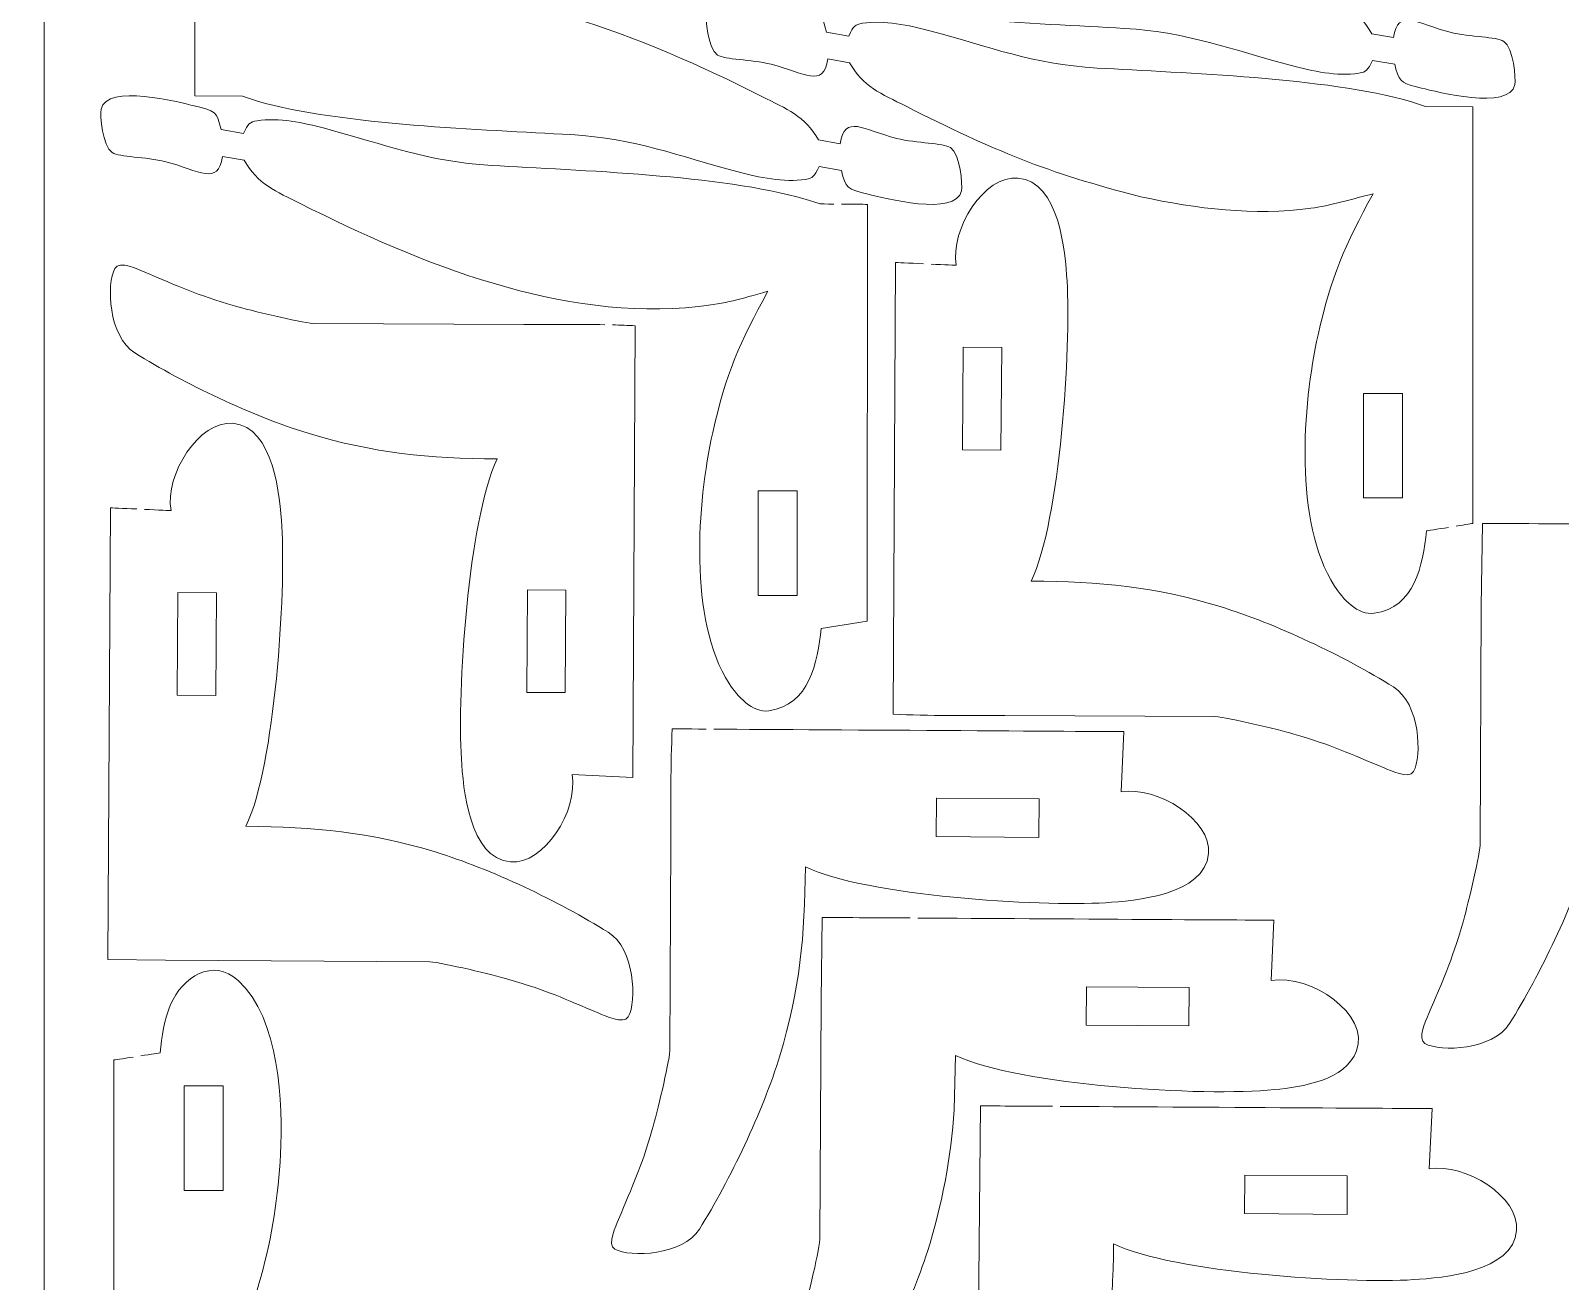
# Model space of a CAD drawing. Header units: centimetres. Extents: x -33.3 to 33.3, y -15.3 to 15.3.
# Drawn here: x 11.01 to 20.95, y -1.24 to 6.89 of the extents above; entities that cross this region are included whole.
import ezdxf

# ---------------------------------------------------------------- set-up
doc = ezdxf.new("R2010")
doc.units = ezdxf.units.CM
doc.header["$MEASUREMENT"] = 0
doc.layers.add('Layer 1', color=7, linetype='Continuous')

msp = doc.modelspace()

# ---------------------------------------------------------------- linework, layer by layer
at = {"layer": 'Layer 1', "color": 250, "lineweight": 20}
for points in [[(-11.10211, -15.35), (-11.10211, -15.35), (11.0979, -15.35), (11.0979, -15.35), (11.0979, -15.35), (11.0979, -15.35), (11.0979, 15.35), (11.0979, 15.35), (11.0979, 15.35), (11.0979, 15.35), (-11.10211, 15.35), (-11.10211, 15.35), (-11.10211, 15.35), (-11.10211, 15.35), (-11.10211, -15.35), (-11.10211, -15.35), (-11.10211, -15.35), (-11.10211, -15.35), (-11.10211, -15.35), (-11.10211, -15.35)], [(11.0979, -15.35), (11.0979, -15.35), (33.29789, -15.35), (33.29789, -15.35), (33.29789, -15.35), (33.29789, -15.35), (33.29789, 15.35), (33.29789, 15.35), (33.29789, 15.35), (33.29789, 15.35), (11.0979, 15.35), (11.0979, 15.35), (11.0979, 15.35), (11.0979, 15.35), (11.0979, -15.35), (11.0979, -15.35), (11.0979, -15.35), (11.0979, -15.35), (11.0979, -15.35), (11.0979, -15.35)]]:
    msp.add_open_spline(points, degree=3, knots=[0, 0, 0, 0, 0.1666667, 0.1666667, 0.1666667, 0.1666667, 0.3333333, 0.3333333, 0.3333333, 0.3333333, 0.5, 0.5, 0.5, 0.5, 0.6666667, 0.6666667, 0.6666667, 0.6666667, 1, 1, 1, 1], dxfattribs=at)
at = {"layer": 'Layer 1', "lineweight": 9}
for points, knots in [([(15.79476, 9.88883), (15.73068, 9.87841), (15.6742, 9.86921), (15.6742, 9.86921), (15.6742, 9.86921), (15.6742, 9.86921), (15.6742, 7.16146), (15.6742, 7.16146), (15.6742, 7.16146), (15.6742, 7.16146), (15.98294, 7.15872), (15.98294, 7.15872), (15.98294, 7.15872), (15.98294, 7.15872), (16.08094, 7.12662), (16.08094, 7.12662), (16.08094, 7.12662), (16.63516, 6.96828), (17.5499, 6.94292), (18.11686, 6.90876), (18.11686, 6.90876), (18.54668, 6.88286), (18.80608, 6.77184), (19.20429, 6.667), (19.20429, 6.667), (19.33669, 6.63215), (19.50412, 6.59482), (19.64254, 6.61809), (19.64254, 6.61809), (19.69242, 6.62648), (19.69868, 6.63525), (19.73172, 6.70105), (19.73172, 6.70105), (19.73172, 6.70105), (19.87654, 6.67552), (19.87654, 6.67552), (19.87654, 6.67552), (19.87654, 6.67552), (19.88351, 6.6434), (19.88351, 6.6434), (19.88351, 6.6434), (19.91359, 6.55318), (19.92819, 6.55044), (20.05084, 6.52079), (20.05084, 6.52079), (20.14451, 6.49816), (20.62196, 6.37374), (20.65637, 6.54324), (20.65637, 6.54324), (20.66418, 6.58172), (20.64771, 6.78241), (20.58412, 6.82479), (20.58412, 6.82479), (20.53763, 6.85574), (20.36837, 6.851), (20.23525, 6.88476), (20.23525, 6.88476), (20.01704, 6.9401), (19.89667, 7.04354), (19.86764, 6.8495), (19.86764, 6.8495), (19.86764, 6.8495), (19.72656, 6.87438), (19.72656, 6.87438), (19.72656, 6.87438), (19.64057, 7.02924), (19.52099, 7.07591), (19.35908, 7.15742), (19.35908, 7.15742), (18.58294, 7.5481), (17.66356, 7.92361), (16.77371, 7.82572), (16.77371, 7.82572), (16.58656, 7.80513), (16.51022, 7.77877), (16.32347, 7.72668), (16.32347, 7.72668), (16.50537, 8.05969), (16.59721, 8.26563), (16.68097, 8.64377), (16.68097, 8.64377), (16.7832, 9.10522), (16.83823, 9.8623), (16.57435, 10.27733), (16.57435, 10.27733), (16.52308, 10.35796), (16.4211, 10.46919), (16.31575, 10.45401), (16.31575, 10.45401), (16.05146, 10.4159), (16.00027, 10.14013), (15.97573, 9.91827), (15.97573, 9.91827), (15.97573, 9.91827), (15.91299, 9.90805), (15.84476, 9.89696)], [0, 0, 0, 0, 0.04, 0.04, 0.04, 0.04, 0.08, 0.08, 0.08, 0.08, 0.12, 0.12, 0.12, 0.12, 0.16, 0.16, 0.16, 0.16, 0.2, 0.2, 0.2, 0.2, 0.24, 0.24, 0.24, 0.24, 0.28, 0.28, 0.28, 0.28, 0.32, 0.32, 0.32, 0.32, 0.36, 0.36, 0.36, 0.36, 0.4, 0.4, 0.4, 0.4, 0.44, 0.44, 0.44, 0.44, 0.48, 0.48, 0.48, 0.48, 0.52, 0.52, 0.52, 0.52, 0.56, 0.56, 0.56, 0.56, 0.6, 0.6, 0.6, 0.6, 0.64, 0.64, 0.64, 0.64, 0.68, 0.68, 0.68, 0.68, 0.72, 0.72, 0.72, 0.72, 0.76, 0.76, 0.76, 0.76, 0.8, 0.8, 0.8, 0.8, 0.84, 0.84, 0.84, 0.84, 0.88, 0.88, 0.88, 0.88, 0.92, 0.92, 0.92, 0.92, 1, 1, 1, 1]), ([(12.22065, 9.20195), (12.148, 9.19013), (12.07779, 9.17871), (12.07779, 9.17871), (12.07779, 9.17871), (12.07779, 9.17871), (12.07779, 6.47095), (12.07779, 6.47095), (12.07779, 6.47095), (12.07779, 6.47095), (12.38652, 6.46819), (12.38652, 6.46819), (12.38652, 6.46819), (12.38652, 6.46819), (12.48452, 6.4361), (12.48452, 6.4361), (12.48452, 6.4361), (13.03843, 6.27775), (13.9538, 6.25238), (14.52046, 6.21824), (14.52046, 6.21824), (14.9504, 6.19234), (15.20948, 6.08132), (15.60774, 5.97647), (15.60774, 5.97647), (15.74024, 5.9416), (15.90759, 5.90432), (16.04611, 5.92758), (16.04611, 5.92758), (16.09597, 5.93595), (16.10221, 5.94464), (16.13532, 6.01053), (16.13532, 6.01053), (16.13532, 6.01053), (16.28012, 5.98501), (16.28012, 5.98501), (16.28012, 5.98501), (16.30573, 5.86991), (16.31849, 5.86311), (16.45442, 5.83029), (16.45442, 5.83029), (16.5482, 5.80766), (17.02549, 5.68322), (17.05996, 5.85273), (17.05996, 5.85273), (17.06777, 5.89119), (17.05132, 6.09189), (16.9877, 6.13428), (16.9877, 6.13428), (16.94124, 6.16523), (16.77195, 6.16048), (16.63883, 6.19424), (16.63883, 6.19424), (16.4207, 6.24956), (16.30027, 6.35307), (16.27124, 6.15899), (16.27124, 6.15899), (16.27124, 6.15899), (16.13013, 6.18387), (16.13013, 6.18387), (16.13013, 6.18387), (16.04454, 6.33859), (15.92425, 6.38556), (15.76267, 6.46691), (15.76267, 6.46691), (14.98654, 6.85757), (14.06723, 7.23316), (13.17736, 7.13522), (13.17736, 7.13522), (12.9901, 7.11461), (12.91394, 7.0883), (12.72706, 7.03618), (12.72706, 7.03618), (12.90068, 7.35411), (12.98688, 7.54118), (13.07285, 7.90178), (13.07285, 7.90178), (13.14323, 8.19694), (13.16087, 8.38885), (13.1707, 8.68962), (13.1707, 8.68962), (13.16038, 8.986), (13.13772, 9.40067), (12.93483, 9.64726), (12.93483, 9.64726), (12.87343, 9.72188), (12.79201, 9.78228), (12.69265, 9.75814), (12.69265, 9.75814), (12.44696, 9.69844), (12.40424, 9.453), (12.37931, 9.22777), (12.37931, 9.22777), (12.37931, 9.22777), (12.32966, 9.21967), (12.27065, 9.21008)], [0, 0, 0, 0, 0.04, 0.04, 0.04, 0.04, 0.08, 0.08, 0.08, 0.08, 0.12, 0.12, 0.12, 0.12, 0.16, 0.16, 0.16, 0.16, 0.2, 0.2, 0.2, 0.2, 0.24, 0.24, 0.24, 0.24, 0.28, 0.28, 0.28, 0.28, 0.32, 0.32, 0.32, 0.32, 0.36, 0.36, 0.36, 0.36, 0.4, 0.4, 0.4, 0.4, 0.44, 0.44, 0.44, 0.44, 0.48, 0.48, 0.48, 0.48, 0.52, 0.52, 0.52, 0.52, 0.56, 0.56, 0.56, 0.56, 0.6, 0.6, 0.6, 0.6, 0.64, 0.64, 0.64, 0.64, 0.68, 0.68, 0.68, 0.68, 0.72, 0.72, 0.72, 0.72, 0.76, 0.76, 0.76, 0.76, 0.8, 0.8, 0.8, 0.8, 0.84, 0.84, 0.84, 0.84, 0.88, 0.88, 0.88, 0.88, 0.92, 0.92, 0.92, 0.92, 1, 1, 1, 1]), ([(20.2756, 3.67332), (20.3347, 3.68293), (20.38447, 3.69104), (20.38447, 3.69104), (20.38447, 3.69104), (20.38447, 3.69104), (20.38447, 6.39879), (20.38447, 6.39879), (20.38447, 6.39879), (20.38447, 6.39879), (20.07575, 6.40155), (20.07575, 6.40155), (20.07575, 6.40155), (20.07575, 6.40155), (19.97775, 6.43365), (19.97775, 6.43365), (19.97775, 6.43365), (19.42398, 6.59195), (18.50829, 6.61742), (17.94181, 6.65149), (17.94181, 6.65149), (17.51219, 6.67734), (17.25249, 6.78846), (16.85444, 6.89323), (16.85444, 6.89323), (16.72197, 6.9281), (16.55463, 6.96541), (16.41613, 6.94215), (16.41613, 6.94215), (16.36625, 6.93378), (16.36005, 6.92502), (16.32694, 6.85919), (16.32694, 6.85919), (16.32694, 6.85919), (16.18214, 6.88473), (16.18214, 6.88473), (16.18214, 6.88473), (16.15659, 6.99977), (16.14375, 7.00666), (16.00786, 7.03946), (16.00786, 7.03946), (15.91405, 7.06211), (15.43681, 7.18649), (15.40233, 7.01701), (15.40233, 7.01701), (15.39451, 6.97856), (15.41094, 6.77786), (15.47454, 6.73549), (15.47454, 6.73549), (15.52102, 6.70452), (15.69033, 6.70923), (15.82343, 6.67549), (15.82343, 6.67549), (16.0418, 6.62012), (16.16196, 6.51671), (16.19105, 6.71076), (16.19105, 6.71076), (16.19105, 6.71076), (16.33214, 6.68586), (16.33214, 6.68586), (16.33214, 6.68586), (16.41798, 6.53094), (16.53788, 6.48437), (16.6996, 6.40283), (16.6996, 6.40283), (17.27407, 6.11325), (17.61199, 5.97083), (18.226, 5.81416), (18.226, 5.81416), (18.59069, 5.73581), (18.95833, 5.69018), (19.3317, 5.73957), (19.3317, 5.73957), (19.44409, 5.75444), (19.6193, 5.80454), (19.73521, 5.83355), (19.73521, 5.83355), (19.55337, 5.5006), (19.46151, 5.29478), (19.3778, 4.9167), (19.3778, 4.9167), (19.27552, 4.4549), (19.22029, 3.69838), (19.48435, 3.28291), (19.48435, 3.28291), (19.53563, 3.20223), (19.63751, 3.09106), (19.74293, 3.10625), (19.74293, 3.10625), (20.00724, 3.14437), (20.05841, 3.42011), (20.08295, 3.64198), (20.08295, 3.64198), (20.08295, 3.64198), (20.15303, 3.65339), (20.22559, 3.66519)], [0, 0, 0, 0, 0.04, 0.04, 0.04, 0.04, 0.08, 0.08, 0.08, 0.08, 0.12, 0.12, 0.12, 0.12, 0.16, 0.16, 0.16, 0.16, 0.2, 0.2, 0.2, 0.2, 0.24, 0.24, 0.24, 0.24, 0.28, 0.28, 0.28, 0.28, 0.32, 0.32, 0.32, 0.32, 0.36, 0.36, 0.36, 0.36, 0.4, 0.4, 0.4, 0.4, 0.44, 0.44, 0.44, 0.44, 0.48, 0.48, 0.48, 0.48, 0.52, 0.52, 0.52, 0.52, 0.56, 0.56, 0.56, 0.56, 0.6, 0.6, 0.6, 0.6, 0.64, 0.64, 0.64, 0.64, 0.68, 0.68, 0.68, 0.68, 0.72, 0.72, 0.72, 0.72, 0.76, 0.76, 0.76, 0.76, 0.8, 0.8, 0.8, 0.8, 0.84, 0.84, 0.84, 0.84, 0.88, 0.88, 0.88, 0.88, 0.92, 0.92, 0.92, 0.92, 1, 1, 1, 1]), ([(16.23054, 5.76688), (16.1804, 5.76732), (16.14155, 5.76767), (16.14155, 5.76767), (16.14155, 5.76767), (16.14155, 5.76767), (16.04359, 5.79976), (16.04359, 5.79976), (16.04359, 5.79976), (15.48971, 5.95805), (14.57421, 5.98348), (14.00761, 6.01761), (14.00761, 6.01761), (13.57786, 6.04351), (13.31829, 6.15459), (12.92017, 6.25939), (12.92017, 6.25939), (12.78769, 6.29425), (12.62039, 6.33153), (12.48191, 6.30828), (12.48191, 6.30828), (12.43208, 6.2999), (12.42581, 6.29115), (12.39275, 6.22532), (12.39275, 6.22532), (12.39275, 6.22532), (12.24793, 6.25085), (12.24793, 6.25085), (12.24793, 6.25085), (12.22234, 6.36594), (12.20957, 6.37277), (12.07365, 6.40559), (12.07365, 6.40559), (11.97992, 6.42821), (11.50254, 6.55265), (11.46811, 6.38314), (11.46811, 6.38314), (11.46031, 6.34471), (11.47672, 6.14401), (11.54034, 6.10161), (11.54034, 6.10161), (11.58682, 6.07063), (11.75611, 6.07538), (11.88924, 6.04161), (11.88924, 6.04161), (12.10758, 5.98623), (12.2278, 5.88288), (12.25683, 6.07689), (12.25683, 6.07689), (12.25683, 6.07689), (12.39793, 6.052), (12.39793, 6.052), (12.39793, 6.052), (12.48353, 5.89729), (12.6038, 5.85032), (12.76541, 5.76896), (12.76541, 5.76896), (13.54149, 5.37829), (14.46088, 5.00272), (15.35071, 5.10065), (15.35071, 5.10065), (15.53786, 5.12125), (15.61427, 5.14761), (15.801, 5.19969), (15.801, 5.19969), (15.61907, 4.86646), (15.52741, 4.66125), (15.44359, 4.28283), (15.44359, 4.28283), (15.34133, 3.82113), (15.28611, 3.06442), (15.55013, 2.64904), (15.55013, 2.64904), (15.60139, 2.5684), (15.70334, 2.45719), (15.80872, 2.47238), (15.80872, 2.47238), (16.073, 2.5105), (16.12423, 2.78623), (16.14874, 3.00811), (16.14874, 3.00811), (16.14874, 3.00811), (16.44803, 3.05486), (16.44803, 3.05486), (16.44803, 3.05486), (16.44803, 3.05486), (16.45026, 5.76494), (16.45026, 5.76494), (16.45026, 5.76494), (16.45026, 5.76494), (16.36248, 5.76573), (16.28054, 5.76644)], [0, 0, 0, 0, 0.0416667, 0.0416667, 0.0416667, 0.0416667, 0.0833333, 0.0833333, 0.0833333, 0.0833333, 0.125, 0.125, 0.125, 0.125, 0.1666667, 0.1666667, 0.1666667, 0.1666667, 0.2083333, 0.2083333, 0.2083333, 0.2083333, 0.25, 0.25, 0.25, 0.25, 0.2916667, 0.2916667, 0.2916667, 0.2916667, 0.3333333, 0.3333333, 0.3333333, 0.3333333, 0.375, 0.375, 0.375, 0.375, 0.4166667, 0.4166667, 0.4166667, 0.4166667, 0.4583333, 0.4583333, 0.4583333, 0.4583333, 0.5, 0.5, 0.5, 0.5, 0.5416667, 0.5416667, 0.5416667, 0.5416667, 0.5833333, 0.5833333, 0.5833333, 0.5833333, 0.625, 0.625, 0.625, 0.625, 0.6666667, 0.6666667, 0.6666667, 0.6666667, 0.7083333, 0.7083333, 0.7083333, 0.7083333, 0.75, 0.75, 0.75, 0.75, 0.7916667, 0.7916667, 0.7916667, 0.7916667, 0.8333333, 0.8333333, 0.8333333, 0.8333333, 0.875, 0.875, 0.875, 0.875, 0.9166667, 0.9166667, 0.9166667, 0.9166667, 1, 1, 1, 1]), ([(16.81246, 5.37853), (16.7199, 5.38277), (16.63229, 5.38679), (16.63229, 5.38679), (16.63229, 5.38679), (16.63229, 5.38679), (16.61604, 2.45095), (16.61604, 2.45095), (16.61604, 2.45095), (16.84007, 2.43865), (17.1163, 2.44278), (17.34099, 2.44237), (17.34099, 2.44237), (17.34099, 2.44237), (18.70772, 2.43577), (18.70772, 2.43577), (18.70772, 2.43577), (18.80072, 2.4273), (19.11969, 2.35055), (19.22107, 2.32108), (19.22107, 2.32108), (19.46896, 2.24902), (19.58079, 2.19512), (19.80679, 2.10101), (19.80679, 2.10101), (19.84412, 2.08546), (19.96848, 2.02509), (19.99795, 2.07741), (19.99795, 2.07741), (20.05452, 2.17789), (20.03957, 2.52045), (19.86808, 2.62724), (19.86808, 2.62724), (19.5464, 2.82756), (19.10568, 3.0386), (18.74188, 3.14948), (18.74188, 3.14948), (18.31572, 3.27937), (17.96013, 3.31214), (17.51325, 3.31619), (17.51325, 3.31619), (17.70226, 3.70959), (17.77322, 4.83633), (17.74594, 5.26672), (17.74594, 5.26672), (17.73391, 5.45668), (17.69668, 5.91209), (17.42726, 5.93622), (17.42726, 5.93622), (17.20936, 5.95574), (16.98562, 5.60404), (17.02609, 5.36874), (17.02609, 5.36874), (17.02609, 5.36874), (16.94865, 5.3723), (16.86246, 5.37624)], [0, 0, 0, 0, 0.0666667, 0.0666667, 0.0666667, 0.0666667, 0.1333333, 0.1333333, 0.1333333, 0.1333333, 0.2, 0.2, 0.2, 0.2, 0.2666667, 0.2666667, 0.2666667, 0.2666667, 0.3333333, 0.3333333, 0.3333333, 0.3333333, 0.4, 0.4, 0.4, 0.4, 0.4666667, 0.4666667, 0.4666667, 0.4666667, 0.5333333, 0.5333333, 0.5333333, 0.5333333, 0.6, 0.6, 0.6, 0.6, 0.6666667, 0.6666667, 0.6666667, 0.6666667, 0.7333333, 0.7333333, 0.7333333, 0.7333333, 0.8, 0.8, 0.8, 0.8, 0.8666667, 0.8666667, 0.8666667, 0.8666667, 1, 1, 1, 1]), ([(14.74223, 4.98233), (14.56553, 4.98575), (14.37676, 4.98371), (14.21472, 4.98401), (14.21472, 4.98401), (14.21472, 4.98401), (12.84799, 4.99062), (12.84799, 4.99062), (12.84799, 4.99062), (12.75501, 4.99909), (12.43604, 5.07585), (12.33464, 5.10531), (12.33464, 5.10531), (12.08689, 5.17731), (11.97489, 5.23124), (11.74894, 5.32536), (11.74894, 5.32536), (11.71158, 5.34092), (11.58724, 5.40131), (11.55776, 5.34895), (11.55776, 5.34895), (11.50114, 5.24838), (11.51622, 4.90583), (11.68763, 4.79913), (11.68763, 4.79913), (12.00929, 4.5989), (12.45008, 4.38784), (12.81379, 4.27692), (12.81379, 4.27692), (13.24265, 4.14613), (13.59556, 4.11408), (14.04247, 4.1102), (14.04247, 4.1102), (13.85347, 3.71683), (13.78249, 2.58999), (13.80976, 2.15965), (13.80976, 2.15965), (13.8218, 1.96969), (13.85904, 1.51428), (14.12845, 1.49015), (14.12845, 1.49015), (14.34631, 1.47063), (14.5701, 1.82227), (14.52961, 2.05766), (14.52961, 2.05766), (14.52961, 2.05766), (14.92344, 2.03958), (14.92344, 2.03958), (14.92344, 2.03958), (14.92344, 2.03958), (14.93968, 4.97543), (14.93968, 4.97543), (14.93968, 4.97543), (14.89252, 4.97802), (14.84303, 4.97988), (14.79222, 4.9812)], [0, 0, 0, 0, 0.0666667, 0.0666667, 0.0666667, 0.0666667, 0.1333333, 0.1333333, 0.1333333, 0.1333333, 0.2, 0.2, 0.2, 0.2, 0.2666667, 0.2666667, 0.2666667, 0.2666667, 0.3333333, 0.3333333, 0.3333333, 0.3333333, 0.4, 0.4, 0.4, 0.4, 0.4666667, 0.4666667, 0.4666667, 0.4666667, 0.5333333, 0.5333333, 0.5333333, 0.5333333, 0.6, 0.6, 0.6, 0.6, 0.6666667, 0.6666667, 0.6666667, 0.6666667, 0.7333333, 0.7333333, 0.7333333, 0.7333333, 0.8, 0.8, 0.8, 0.8, 0.8666667, 0.8666667, 0.8666667, 0.8666667, 1, 1, 1, 1]), ([(17.3167, 4.16696), (17.3167, 4.16696), (17.32156, 4.83401), (17.32156, 4.83401), (17.32156, 4.83401), (17.32156, 4.83401), (17.0714, 4.83556), (17.0714, 4.83556), (17.0714, 4.83556), (17.0714, 4.83556), (17.06658, 4.16874), (17.06658, 4.16874), (17.06658, 4.16874), (17.06658, 4.16874), (17.3167, 4.16696), (17.3167, 4.16696)], [0, 0, 0, 0, 0.2, 0.2, 0.2, 0.2, 0.4, 0.4, 0.4, 0.4, 0.6, 0.6, 0.6, 0.6, 1, 1, 1, 1]), ([(19.92707, 4.53624), (19.92707, 4.53624), (19.6721, 4.53624), (19.6721, 4.53624), (19.6721, 4.53624), (19.6721, 4.53624), (19.6721, 3.85632), (19.6721, 3.85632), (19.6721, 3.85632), (19.6721, 3.85632), (19.92707, 3.85632), (19.92707, 3.85632), (19.92707, 3.85632), (19.92707, 3.85632), (19.92707, 4.53624), (19.92707, 4.53624)], [0, 0, 0, 0, 0.2, 0.2, 0.2, 0.2, 0.4, 0.4, 0.4, 0.4, 0.6, 0.6, 0.6, 0.6, 1, 1, 1, 1]), ([(11.69949, 3.78444), (11.61054, 3.78852), (11.52885, 3.79227), (11.52885, 3.79227), (11.52885, 3.79227), (11.52885, 3.79227), (11.51261, 0.8564), (11.51261, 0.8564), (11.51261, 0.8564), (11.51261, 0.8564), (11.88678, 0.85018), (11.88678, 0.85018), (11.88678, 0.85018), (11.88678, 0.85018), (13.60429, 0.84122), (13.60429, 0.84122), (13.60429, 0.84122), (13.69742, 0.83273), (14.01616, 0.75603), (14.11763, 0.72654), (14.11763, 0.72654), (14.36534, 0.65452), (14.47742, 0.60059), (14.70334, 0.50647), (14.70334, 0.50647), (14.7407, 0.49091), (14.86504, 0.43053), (14.89453, 0.48288), (14.89453, 0.48288), (14.95112, 0.58341), (14.93607, 0.92603), (14.76465, 1.03271), (14.76465, 1.03271), (14.44321, 1.23276), (14.00196, 1.44412), (13.6385, 1.55495), (13.6385, 1.55495), (13.20961, 1.68574), (12.85675, 1.71762), (12.40982, 1.72165), (12.40982, 1.72165), (12.59883, 2.11535), (12.66981, 3.24156), (12.64251, 3.67219), (12.64251, 3.67219), (12.63048, 3.86213), (12.59324, 4.31756), (12.32383, 4.34169), (12.32383, 4.34169), (12.10597, 4.36121), (11.88218, 4.00956), (11.92267, 3.7742), (11.92267, 3.7742), (11.92267, 3.7742), (11.83943, 3.77804), (11.74949, 3.78215)], [0, 0, 0, 0, 0.0666667, 0.0666667, 0.0666667, 0.0666667, 0.1333333, 0.1333333, 0.1333333, 0.1333333, 0.2, 0.2, 0.2, 0.2, 0.2666667, 0.2666667, 0.2666667, 0.2666667, 0.3333333, 0.3333333, 0.3333333, 0.3333333, 0.4, 0.4, 0.4, 0.4, 0.4666667, 0.4666667, 0.4666667, 0.4666667, 0.5333333, 0.5333333, 0.5333333, 0.5333333, 0.6, 0.6, 0.6, 0.6, 0.6666667, 0.6666667, 0.6666667, 0.6666667, 0.7333333, 0.7333333, 0.7333333, 0.7333333, 0.8, 0.8, 0.8, 0.8, 0.8666667, 0.8666667, 0.8666667, 0.8666667, 1, 1, 1, 1]), ([(15.73789, 3.90236), (15.73789, 3.90236), (15.73789, 3.22245), (15.73789, 3.22245), (15.73789, 3.22245), (15.73789, 3.22245), (15.99285, 3.22245), (15.99285, 3.22245), (15.99285, 3.22245), (15.99285, 3.22245), (15.99285, 3.90236), (15.99285, 3.90236), (15.99285, 3.90236), (15.99285, 3.90236), (15.73789, 3.90236), (15.73789, 3.90236)], [0, 0, 0, 0, 0.2, 0.2, 0.2, 0.2, 0.4, 0.4, 0.4, 0.4, 0.6, 0.6, 0.6, 0.6, 1, 1, 1, 1]), ([(21.28373, 3.68644), (20.81114, 3.68905), (20.44616, 3.69108), (20.44616, 3.69108), (20.44616, 3.69108), (20.44616, 3.69108), (20.43871, 3.15003), (20.43871, 3.15003), (20.43871, 3.15003), (20.43871, 3.15003), (20.43099, 1.5994), (20.43099, 1.5994), (20.43099, 1.5994), (20.42251, 1.50634), (20.34578, 1.18749), (20.31629, 1.08605), (20.31629, 1.08605), (20.24424, 0.8382), (20.19037, 0.72635), (20.09623, 0.50034), (20.09623, 0.50034), (20.08068, 0.46301), (20.02029, 0.33862), (20.07263, 0.30918), (20.07263, 0.30918), (20.17322, 0.25257), (20.51562, 0.26756), (20.62246, 0.43904), (20.62246, 0.43904), (20.8227, 0.76046), (21.0339, 1.20168), (21.1447, 1.56525), (21.1447, 1.56525), (21.27456, 1.99136), (21.30739, 2.34705), (21.3114, 2.79389), (21.3114, 2.79389), (21.59475, 2.65713), (22.31331, 2.58039), (22.82429, 2.55969), (22.82429, 2.55969), (22.9995, 2.55369), (23.15317, 2.55429), (23.26194, 2.56118), (23.26194, 2.56118), (23.45186, 2.57322), (23.90736, 2.61046), (23.93144, 2.87988), (23.93144, 2.87988), (23.95092, 3.09783), (23.59919, 3.3215), (23.36395, 3.28101), (23.36395, 3.28101), (23.36395, 3.28101), (23.38202, 3.67483), (23.38202, 3.67483), (23.38202, 3.67483), (23.38202, 3.67483), (22.19792, 3.68138), (21.33373, 3.68616)], [0, 0, 0, 0, 0.0625, 0.0625, 0.0625, 0.0625, 0.125, 0.125, 0.125, 0.125, 0.1875, 0.1875, 0.1875, 0.1875, 0.25, 0.25, 0.25, 0.25, 0.3125, 0.3125, 0.3125, 0.3125, 0.375, 0.375, 0.375, 0.375, 0.4375, 0.4375, 0.4375, 0.4375, 0.5, 0.5, 0.5, 0.5, 0.5625, 0.5625, 0.5625, 0.5625, 0.625, 0.625, 0.625, 0.625, 0.6875, 0.6875, 0.6875, 0.6875, 0.75, 0.75, 0.75, 0.75, 0.8125, 0.8125, 0.8125, 0.8125, 0.875, 0.875, 0.875, 0.875, 1, 1, 1, 1]), ([(11.96796, 3.24103), (11.96796, 3.24103), (11.96315, 2.57422), (11.96315, 2.57422), (11.96315, 2.57422), (11.96315, 2.57422), (12.21327, 2.57242), (12.21327, 2.57242), (12.21327, 2.57242), (12.21327, 2.57242), (12.21812, 3.23949), (12.21812, 3.23949), (12.21812, 3.23949), (12.21812, 3.23949), (11.96796, 3.24103), (11.96796, 3.24103)], [0, 0, 0, 0, 0.2, 0.2, 0.2, 0.2, 0.4, 0.4, 0.4, 0.4, 0.6, 0.6, 0.6, 0.6, 1, 1, 1, 1]), ([(14.23902, 3.25943), (14.23902, 3.25943), (14.23415, 2.59236), (14.23415, 2.59236), (14.23415, 2.59236), (14.23415, 2.59236), (14.48432, 2.59081), (14.48432, 2.59081), (14.48432, 2.59081), (14.48432, 2.59081), (14.48913, 3.25764), (14.48913, 3.25764), (14.48913, 3.25764), (14.48913, 3.25764), (14.23902, 3.25943), (14.23902, 3.25943)], [0, 0, 0, 0, 0.2, 0.2, 0.2, 0.2, 0.4, 0.4, 0.4, 0.4, 0.6, 0.6, 0.6, 0.6, 1, 1, 1, 1]), ([(15.39979, 2.35362), (15.26279, 2.35446), (15.1805, 2.35496), (15.1805, 2.35496), (15.1805, 2.35496), (15.1684, 2.13045), (15.17237, 1.85534), (15.17192, 1.63001), (15.17192, 1.63001), (15.17192, 1.63001), (15.16531, 0.26326), (15.16531, 0.26326), (15.16531, 0.26326), (15.15685, 0.17035), (15.08007, -0.14875), (15.05062, -0.25007), (15.05062, -0.25007), (14.97864, -0.49773), (14.92466, -0.60989), (14.83057, -0.83577), (14.83057, -0.83577), (14.81501, -0.87311), (14.75461, -0.99751), (14.80697, -1.02696), (14.80697, -1.02696), (14.90761, -1.08357), (15.25009, -1.06848), (15.35679, -0.89708), (15.35679, -0.89708), (15.55698, -0.57549), (15.76811, -0.13456), (15.87901, 0.22908), (15.87901, 0.22908), (16.0098, 0.65791), (16.04184, 1.01087), (16.04572, 1.45776), (16.04572, 1.45776), (16.43955, 1.26875), (17.56553, 1.19777), (17.99627, 1.22507), (17.99627, 1.22507), (18.18622, 1.2371), (18.64164, 1.27434), (18.66577, 1.54376), (18.66577, 1.54376), (18.68529, 1.76162), (18.33359, 1.98539), (18.09829, 1.94491), (18.09829, 1.94491), (18.09829, 1.94491), (18.11626, 2.33698), (18.11626, 2.33698), (18.11626, 2.33698), (18.11626, 2.33698), (16.17527, 2.34887), (15.44979, 2.35331)], [0, 0, 0, 0, 0.0666667, 0.0666667, 0.0666667, 0.0666667, 0.1333333, 0.1333333, 0.1333333, 0.1333333, 0.2, 0.2, 0.2, 0.2, 0.2666667, 0.2666667, 0.2666667, 0.2666667, 0.3333333, 0.3333333, 0.3333333, 0.3333333, 0.4, 0.4, 0.4, 0.4, 0.4666667, 0.4666667, 0.4666667, 0.4666667, 0.5333333, 0.5333333, 0.5333333, 0.5333333, 0.6, 0.6, 0.6, 0.6, 0.6666667, 0.6666667, 0.6666667, 0.6666667, 0.7333333, 0.7333333, 0.7333333, 0.7333333, 0.8, 0.8, 0.8, 0.8, 0.8666667, 0.8666667, 0.8666667, 0.8666667, 1, 1, 1, 1]), ([(16.90021, 1.90446), (16.90021, 1.90446), (16.89827, 1.90288), (16.89827, 1.90288), (16.89827, 1.90288), (16.89827, 1.90288), (16.89648, 1.65432), (16.89648, 1.65432), (16.89648, 1.65432), (16.89648, 1.65432), (17.56356, 1.64944), (17.56356, 1.64944), (17.56356, 1.64944), (17.56356, 1.64944), (17.56511, 1.89961), (17.56511, 1.89961), (17.56511, 1.89961), (17.56511, 1.89961), (16.90021, 1.90446), (16.90021, 1.90446)], [0, 0, 0, 0, 0.1666667, 0.1666667, 0.1666667, 0.1666667, 0.3333333, 0.3333333, 0.3333333, 0.3333333, 0.5, 0.5, 0.5, 0.5, 0.6666667, 0.6666667, 0.6666667, 0.6666667, 1, 1, 1, 1]), ([(16.72628, 1.12543), (16.38964, 1.12749), (16.15497, 1.12893), (16.15497, 1.12893), (16.15497, 1.12893), (16.15497, 1.12893), (16.14752, 0.58786), (16.14752, 0.58786), (16.14752, 0.58786), (16.14752, 0.58786), (16.1398, -0.96277), (16.1398, -0.96277), (16.1398, -0.96277), (16.13093, -1.06113), (16.05016, -1.39027), (16.01898, -1.49643), (16.01898, -1.49643), (15.9501, -1.73086), (15.9088, -1.81137), (15.81949, -2.02768), (15.81949, -2.02768), (15.80577, -2.06091), (15.74171, -2.20484), (15.76705, -2.23855), (15.76705, -2.23855), (15.82056, -2.30978), (16.21456, -2.30919), (16.33129, -2.12313), (16.33129, -2.12313), (16.52172, -1.8196), (16.7292, -1.38435), (16.83892, -1.04177), (16.83892, -1.04177), (16.92937, -0.75934), (16.99642, -0.41787), (17.01187, -0.12217), (17.01187, -0.12217), (17.01187, -0.12217), (17.02021, 0.23171), (17.02021, 0.23171), (17.02021, 0.23171), (17.43907, 0.03428), (18.63197, -0.03693), (19.09542, 0.00963), (19.09542, 0.00963), (19.27213, 0.02738), (19.55522, 0.06821), (19.62802, 0.26256), (19.62802, 0.26256), (19.71571, 0.49667), (19.33192, 0.7631), (19.07276, 0.71886), (19.07276, 0.71886), (19.07276, 0.71886), (19.09076, 1.11094), (19.09076, 1.11094), (19.09076, 1.11094), (19.09076, 1.11094), (17.63788, 1.11986), (16.77627, 1.12512)], [0, 0, 0, 0, 0.0625, 0.0625, 0.0625, 0.0625, 0.125, 0.125, 0.125, 0.125, 0.1875, 0.1875, 0.1875, 0.1875, 0.25, 0.25, 0.25, 0.25, 0.3125, 0.3125, 0.3125, 0.3125, 0.375, 0.375, 0.375, 0.375, 0.4375, 0.4375, 0.4375, 0.4375, 0.5, 0.5, 0.5, 0.5, 0.5625, 0.5625, 0.5625, 0.5625, 0.625, 0.625, 0.625, 0.625, 0.6875, 0.6875, 0.6875, 0.6875, 0.75, 0.75, 0.75, 0.75, 0.8125, 0.8125, 0.8125, 0.8125, 0.875, 0.875, 0.875, 0.875, 1, 1, 1, 1]), ([(11.67598, 0.22143), (11.60985, 0.21111), (11.55033, 0.2018), (11.55033, 0.2018), (11.55033, 0.2018), (11.55033, 0.2018), (11.55012, -2.50796), (11.55012, -2.50796), (11.55012, -2.50796), (11.55012, -2.50796), (11.8555, -2.51007), (11.8555, -2.51007), (11.8555, -2.51007), (11.8555, -2.51007), (11.94678, -2.54449), (11.94678, -2.54449), (11.94678, -2.54449), (12.19628, -2.62096), (12.79823, -2.70744), (13.05056, -2.72), (13.05056, -2.72), (13.64773, -2.74974), (13.88077, -2.70901), (14.47351, -2.83504), (14.47351, -2.83504), (14.71916, -2.88728), (14.80116, -2.91573), (15.03038, -2.98396), (15.03038, -2.98396), (15.17693, -3.0276), (15.33973, -3.06998), (15.49416, -3.05142), (15.49416, -3.05142), (15.55537, -3.04407), (15.58473, -3.03516), (15.60874, -2.95281), (15.60874, -2.95281), (15.64335, -2.83417), (15.59114, -2.73253), (15.48892, -2.66595), (15.48892, -2.66595), (15.21365, -2.48667), (14.74156, -2.26128), (14.43181, -2.14242), (14.43181, -2.14242), (13.97609, -1.96753), (13.60646, -1.87839), (13.12777, -1.83489), (13.12777, -1.83489), (12.74621, -1.82333), (12.55318, -1.83101), (12.19779, -1.94324), (12.19779, -1.94324), (12.47085, -1.47596), (12.60576, -0.95003), (12.63449, -0.41067), (12.63449, -0.41067), (12.652, -0.08195), (12.62817, 0.47119), (12.3599, 0.71866), (12.3599, 0.71866), (12.19493, 0.87085), (11.99557, 0.73937), (11.9199, 0.56265), (11.9199, 0.56265), (11.87812, 0.46509), (11.86402, 0.35326), (11.85163, 0.24886), (11.85163, 0.24886), (11.85163, 0.24886), (11.7921, 0.23956), (11.72598, 0.22924)], [0, 0, 0, 0, 0.0526316, 0.0526316, 0.0526316, 0.0526316, 0.1052632, 0.1052632, 0.1052632, 0.1052632, 0.1578947, 0.1578947, 0.1578947, 0.1578947, 0.2105263, 0.2105263, 0.2105263, 0.2105263, 0.2631579, 0.2631579, 0.2631579, 0.2631579, 0.3157895, 0.3157895, 0.3157895, 0.3157895, 0.3684211, 0.3684211, 0.3684211, 0.3684211, 0.4210526, 0.4210526, 0.4210526, 0.4210526, 0.4736842, 0.4736842, 0.4736842, 0.4736842, 0.5263158, 0.5263158, 0.5263158, 0.5263158, 0.5789474, 0.5789474, 0.5789474, 0.5789474, 0.6315789, 0.6315789, 0.6315789, 0.6315789, 0.6842105, 0.6842105, 0.6842105, 0.6842105, 0.7368421, 0.7368421, 0.7368421, 0.7368421, 0.7894737, 0.7894737, 0.7894737, 0.7894737, 0.8421053, 0.8421053, 0.8421053, 0.8421053, 0.8947368, 0.8947368, 0.8947368, 0.8947368, 1, 1, 1, 1]), ([(18.53806, 0.4234), (18.53806, 0.4234), (18.53959, 0.67356), (18.53959, 0.67356), (18.53959, 0.67356), (18.53959, 0.67356), (17.87277, 0.67682), (17.87277, 0.67682), (17.87277, 0.67682), (17.87277, 0.67682), (17.87099, 0.42826), (17.87099, 0.42826), (17.87099, 0.42826), (17.87099, 0.42826), (18.53806, 0.4234), (18.53806, 0.4234)], [0, 0, 0, 0, 0.2, 0.2, 0.2, 0.2, 0.4, 0.4, 0.4, 0.4, 0.6, 0.6, 0.6, 0.6, 1, 1, 1, 1]), ([(12.00754, 0.03451), (12.00754, 0.03451), (12.00754, -0.64539), (12.00754, -0.64539), (12.00754, -0.64539), (12.00754, -0.64539), (12.2625, -0.64539), (12.2625, -0.64539), (12.2625, -0.64539), (12.2625, -0.64539), (12.2625, 0.03451), (12.2625, 0.03451), (12.2625, 0.03451), (12.2625, 0.03451), (12.00754, 0.03451), (12.00754, 0.03451)], [0, 0, 0, 0, 0.2, 0.2, 0.2, 0.2, 0.4, 0.4, 0.4, 0.4, 0.6, 0.6, 0.6, 0.6, 1, 1, 1, 1]), ([(17.65097, -0.09882), (17.37057, -0.09711), (17.18293, -0.09595), (17.18293, -0.09595), (17.18293, -0.09595), (17.18293, -0.09595), (17.17244, -1.21513), (17.17244, -1.21513), (17.17244, -1.21513), (17.17244, -1.21513), (17.16775, -2.18763), (17.16775, -2.18763), (17.16775, -2.18763), (17.15928, -2.28073), (17.08255, -2.5995), (17.05305, -2.70098), (17.05305, -2.70098), (16.98098, -2.9489), (16.92712, -3.06064), (16.833, -3.28669), (16.833, -3.28669), (16.81745, -3.32403), (16.75707, -3.44839), (16.80939, -3.47785), (16.80939, -3.47785), (16.90985, -3.53442), (17.2524, -3.5195), (17.35922, -3.34799), (17.35922, -3.34799), (17.55937, -3.02663), (17.77064, -2.58527), (17.88147, -2.2218), (17.88147, -2.2218), (18.01137, -1.79571), (18.04415, -1.43997), (18.04817, -0.99315), (18.04817, -0.99315), (18.44011, -1.18232), (19.56937, -1.25309), (19.9987, -1.22585), (19.9987, -1.22585), (20.1887, -1.2138), (20.64405, -1.17661), (20.6682, -0.90715), (20.6682, -0.90715), (20.68772, -0.68928), (20.33603, -0.46553), (20.10071, -0.50601), (20.10071, -0.50601), (20.10071, -0.50601), (20.1187, -0.11393), (20.1187, -0.11393), (20.1187, -0.11393), (20.1187, -0.11393), (18.54372, -0.10428), (17.70097, -0.09913)], [0, 0, 0, 0, 0.0666667, 0.0666667, 0.0666667, 0.0666667, 0.1333333, 0.1333333, 0.1333333, 0.1333333, 0.2, 0.2, 0.2, 0.2, 0.2666667, 0.2666667, 0.2666667, 0.2666667, 0.3333333, 0.3333333, 0.3333333, 0.3333333, 0.4, 0.4, 0.4, 0.4, 0.4666667, 0.4666667, 0.4666667, 0.4666667, 0.5333333, 0.5333333, 0.5333333, 0.5333333, 0.6, 0.6, 0.6, 0.6, 0.6666667, 0.6666667, 0.6666667, 0.6666667, 0.7333333, 0.7333333, 0.7333333, 0.7333333, 0.8, 0.8, 0.8, 0.8, 0.8666667, 0.8666667, 0.8666667, 0.8666667, 1, 1, 1, 1]), ([(18.90264, -0.54646), (18.90264, -0.54646), (18.90071, -0.54804), (18.90071, -0.54804), (18.90071, -0.54804), (18.90071, -0.54804), (18.89892, -0.79661), (18.89892, -0.79661), (18.89892, -0.79661), (18.89892, -0.79661), (19.566, -0.80147), (19.566, -0.80147), (19.566, -0.80147), (19.566, -0.80147), (19.56755, -0.55131), (19.56755, -0.55131), (19.56755, -0.55131), (19.56755, -0.55131), (18.90264, -0.54646), (18.90264, -0.54646)], [0, 0, 0, 0, 0.1666667, 0.1666667, 0.1666667, 0.1666667, 0.3333333, 0.3333333, 0.3333333, 0.3333333, 0.5, 0.5, 0.5, 0.5, 0.6666667, 0.6666667, 0.6666667, 0.6666667, 1, 1, 1, 1])]:
    msp.add_open_spline(points, degree=3, knots=knots, dxfattribs=at)

doc.saveas('drawing.dxf')
